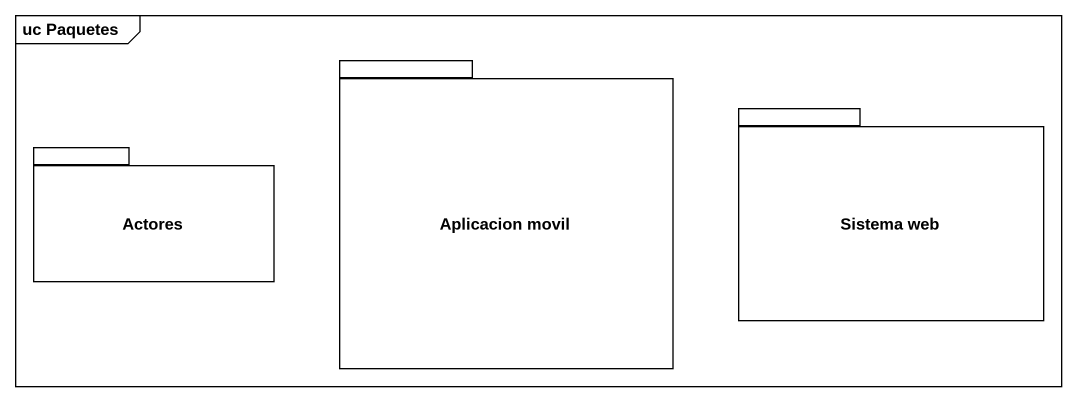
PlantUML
@startuml
mainframe uc Paquetes
package "Aplicacion movil" as Aplicacion_movil {
}
package "Sistema web" as Sistema_web {
}
package Actores {
}
@enduml
